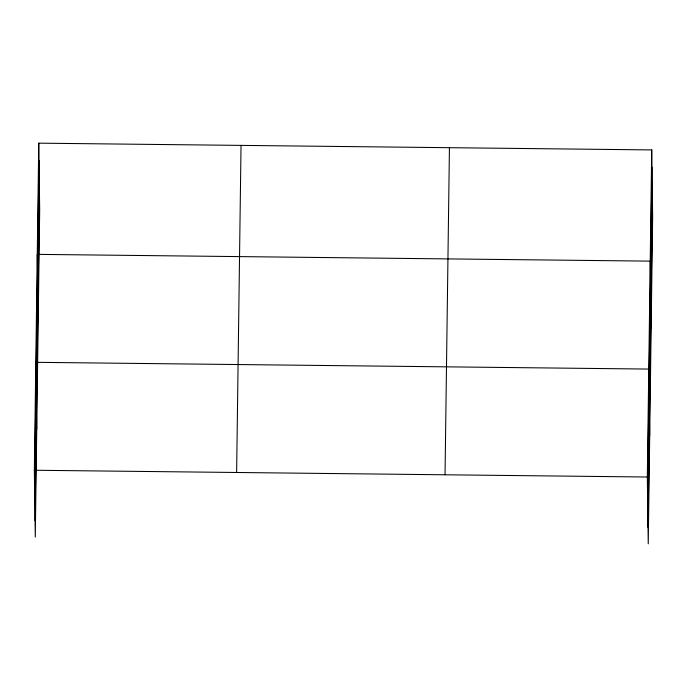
<?xml version="1.0" encoding="UTF-8"?>
<svg xmlns="http://www.w3.org/2000/svg" width="687" height="687" viewBox="0 0 687 687"><rect width="100%" height="100%" fill="white"/><g stroke="black" fill="none" stroke-linecap="round" stroke-linejoin="round"><path stroke-width="1.03" d="M38.755 143.162L39.683 209.982L35.286 537.079L34.35 470.252L38.755 143.162L651.714 149.921L652.65 216.749L648.245 543.838L647.317 477.018L651.714 149.921M34.59 487.478L38.996 160.38M34.822 503.846L39.219 176.748M35.054 520.712L39.46 193.614M236.629 472.484L241.034 145.395M445.039 474.786L449.435 147.688M647.558 494.245L651.954 167.147M647.781 510.604L652.186 183.515M648.021 527.47L652.418 200.381M34.35 470.252L647.317 477.018M651.156 327.957L650.22 261.137L37.253 254.37L38.189 321.19M649.704 435.901L648.768 369.074L35.801 362.315L36.737 429.135"/></g></svg>
